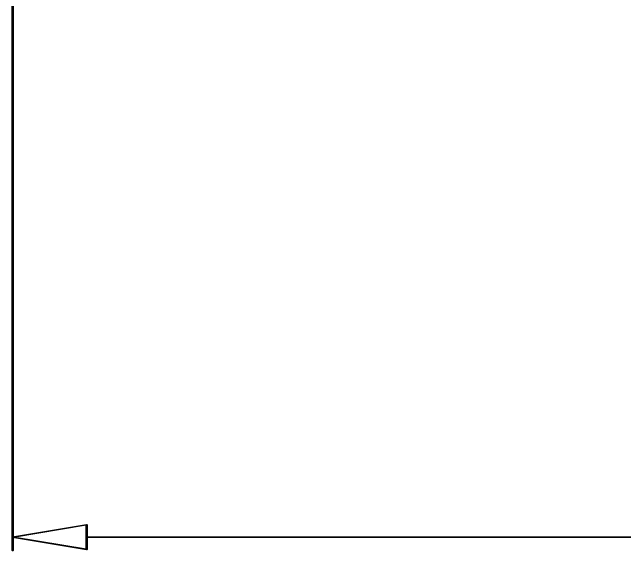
# Model space of a CAD drawing. Extents: x 0.54 to 10.46, y 0.74 to 7.76.
# Drawn here: x 2.041 to 2.565, y 3.336 to 3.797 of the extents above; entities that cross this region are included whole.
import ezdxf

# ---------------------------------------------------------------- set-up
doc = ezdxf.new("R2010")
doc.units = 0
doc.layers.get('0').update_dxf_attribs({"linetype": 'CONTINUOUS'})

msp = doc.modelspace()

# ---------------------------------------------------------------- linework, layer by layer
at = {"color": 6}
for points in [[(2.04144, 3.3361), (2.04135, 3.3361), (2.04112, 3.33637), (2.04112, 3.33643), (2.04112, 3.98415), (2.04112, 3.98426), (2.04135, 3.98454), (2.04144, 3.98454), (2.0415, 3.98454), (2.04178, 3.98426), (2.04178, 3.98415), (2.04178, 3.33643), (2.04178, 3.33637), (2.0415, 3.3361), (2.04144, 3.3361)], [(2.10471, 3.35829), (2.04144, 3.34771), (2.10471, 3.33718), (2.10471, 3.35829)], [(9.20432, 3.34739), (2.10465, 3.34739), (2.10454, 3.34739), (2.10433, 3.34765), (2.10433, 3.34771), (2.10433, 3.34782), (2.10454, 3.3481), (2.10465, 3.3481), (9.20432, 3.3481), (9.20438, 3.3481), (9.20469, 3.34782), (9.20469, 3.34771), (9.20469, 3.34765), (9.20438, 3.34739), (9.20432, 3.34739)]]:
    msp.add_lwpolyline(points, close=True, dxfattribs=at)
at = {"color": 0}
for points in [[(2.10465, 3.33686), (2.10465, 3.33686), (2.1046, 3.33686), (2.1046, 3.33686), (2.04139, 3.34739), (2.04135, 3.34744), (2.04107, 3.34765), (2.04107, 3.34771), (2.04107, 3.34782), (2.04135, 3.3481), (2.04139, 3.3481), (2.1046, 3.35861), (2.1046, 3.35861), (2.10487, 3.35861), (2.10493, 3.35856), (2.10493, 3.35856), (2.10504, 3.35829), (2.10504, 3.35829), (2.10504, 3.33718), (2.10504, 3.33712), (2.10493, 3.33697), (2.10493, 3.33692), (2.10493, 3.33692), (2.10471, 3.33686), (2.10465, 3.33686)], [(2.04357, 3.34771), (2.10433, 3.33763), (2.10433, 3.35786), (2.04357, 3.34771)]]:
    msp.add_lwpolyline(points, close=True, dxfattribs=at)

doc.saveas('drawing.dxf')
